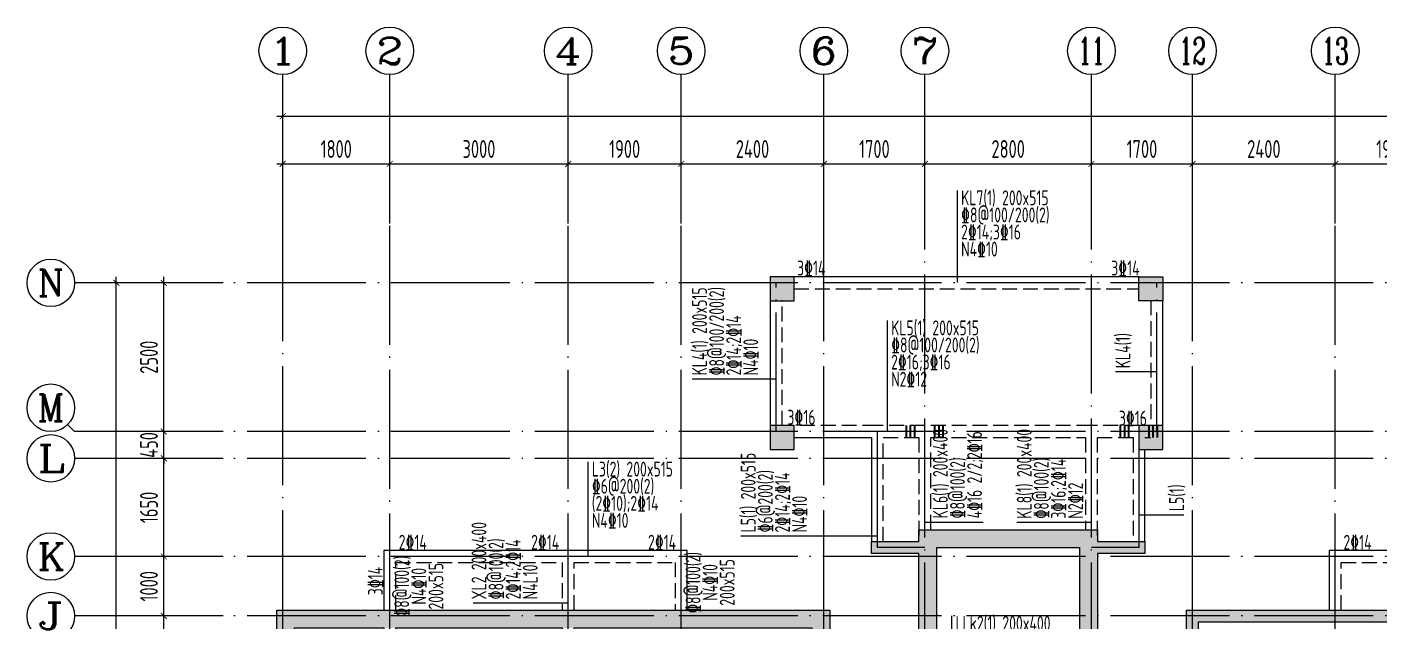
# Model space of a CAD drawing. Extents: x 826826 to 1642106, y -156213 to 399140.
# Drawn here: x 1397250 to 1420002, y 332455 to 342455 of the extents above; entities that cross this region are included whole.
import ezdxf
from ezdxf.enums import TextEntityAlignment as Align

# ---------------------------------------------------------------- set-up
doc = ezdxf.new("R2010")
doc.units = 0
doc.header["$LTSCALE"] = 1000
doc.linetypes.add('DASH', pattern=[0.35, 0.25, -0.1])
doc.linetypes.add('DOTE', pattern=[2.42, 2, -0.2, 0.02, -0.2])
doc.layers.get('0').update_dxf_attribs({"linetype": 'CONTINUOUS'})
doc.layers.get('DEFPOINTS').update_dxf_attribs({"linetype": 'CONTINUOUS'})
for name, color, linetype in [('A-AXIS', 1, 'CONTINUOUS'), ('A-DOTE', 10, 'DOTE'), ('AXIS_TEXT', 4, 'CONTINUOUS'), ('S-L主梁线', 4, 'DASH'), ('S-L梁编号', 6, 'CONTINUOUS'), ('S-L梁配筋', 7, 'CONTINUOUS'), ('S-Q墙填充', 252, 'CONTINUOUS'), ('S-Q墙实线', 6, 'CONTINUOUS'), ('S-Y一般标注', 3, 'CONTINUOUS'), ('S-Z柱实线', 6, 'CONTINUOUS')]:
    doc.layers.add(name, color=color, linetype=linetype)
doc.layers.add('PUB_HATCH', color=8, linetype='CONTINUOUS', lineweight=9)
doc.layers.add('梁附加箍筋', color=1, linetype='CONTINUOUS', lineweight=35)
doc.styles.add('_TCH_AXIS', font='COMPLEX', dxfattribs={"bigfont": 'GBCBIG'})
doc.styles.add('COMPLEX', font='COMPLEX')
doc.styles.add('TSSD_DIMENSION', font='Tssdeng.shx', dxfattribs={"width": 0.7, "bigfont": 'tssdchn.shx'})
doc.styles.add('TSSD_REIN', font='tssdeng.shx', dxfattribs={"width": 0.7, "height": 300, "bigfont": 'tssdchn.shx'})
doc.dimstyles.new('TSSD_100_100$0', dxfattribs={"dimtxt": 300, "dimasz": 80, "dimexe": 100, "dimexo": 250, "dimgap": 100, "dimtad": 1, "dimdec": 0, "dimzin": 0, "dimdsep": 46, "dimtxsty": 'TSSD_DIMENSION', "dimblk": 'ARCHTICK', "dimcen": 0, "dimdle": 100, "dimclrd": 3, "dimclre": 3, "dimclrt": 7, "dimadec": 0, "dimazin": 0, "dimtfac": 1, "dimtdec": 0, "dimtix": 1, "dimtmove": 2, "dimatfit": 3, "dimldrblk": 'ARCHTICK', "dimfxl": 0, "dimtolj": 1, "dimtzin": 0, "dimarcsym": 0})

# ---------------------------------------------------------------- blocks, each defined once
blk = doc.blocks.new('_ArchTick')
at = {"color": 0, "linetype": 'ByBlock', "const_width": 0.15}
blk.add_lwpolyline([(-0.5, -0.5), (0.5, 0.5)], dxfattribs=at)
blk = doc.blocks.new('*D42')
at = {"layer": 'DEFPOINTS', "color": 0}
for p in [(738721, 343182), (739721, 343182), (739721, 342082)]:
    blk.add_point(p, dxfattribs=at)
at = {"layer": 'S-Y一般标注', "color": 0, "lineweight": -2}
for p, q in [((739471, 343182), (738621, 343182)), ((738721, 341982), (738721, 343282)), ((739471, 342082), (738621, 342082))]:
    blk.add_line(p, q, dxfattribs=at)
at = {"layer": 'S-Y一般标注', "color": 0, "lineweight": -2, "xscale": 100, "yscale": 100, "zscale": 100}
for p, rotation in [((738721, 343182), 90), ((738721, 342082), 270)]:
    blk.add_blockref('_ArchTick', p, dxfattribs=dict(at, rotation=rotation))
at = {"layer": 'S-Y一般标注', "color": 7, "insert": (738471, 342632), "char_height": 300, "attachment_point": 5, "rotation": 90, "style": 'TSSD_DIMENSION'}
blk.add_mtext('\\A1;1100', dxfattribs=at)
blk = doc.blocks.new('*D43')
at = {"layer": 'DEFPOINTS', "color": 0}
for p in [(738721, 344182), (739721, 344182), (739721, 343182)]:
    blk.add_point(p, dxfattribs=at)
at = {"layer": 'S-Y一般标注', "color": 0, "lineweight": -2}
for p, q in [((738721, 343082), (738721, 344282)), ((739471, 344182), (738621, 344182)), ((739471, 343182), (738621, 343182))]:
    blk.add_line(p, q, dxfattribs=at)
at = {"layer": 'S-Y一般标注', "color": 0, "lineweight": -2, "xscale": 100, "yscale": 100, "zscale": 100}
for p, rotation in [((738721, 344182), 90), ((738721, 343182), 270)]:
    blk.add_blockref('_ArchTick', p, dxfattribs=dict(at, rotation=rotation))
at = {"layer": 'S-Y一般标注', "color": 7, "insert": (738471, 343682), "char_height": 300, "attachment_point": 5, "rotation": 90, "style": 'TSSD_DIMENSION'}
blk.add_mtext('\\A1;1000', dxfattribs=at)
blk = doc.blocks.new('*D44')
at = {"layer": 'DEFPOINTS', "color": 0}
for p in [(738721, 345832), (739721, 345832), (739721, 344182)]:
    blk.add_point(p, dxfattribs=at)
at = {"layer": 'S-Y一般标注', "color": 0, "lineweight": -2}
for p, q in [((739471, 345832), (738621, 345832)), ((738721, 344082), (738721, 345932)), ((739471, 344182), (738621, 344182))]:
    blk.add_line(p, q, dxfattribs=at)
at = {"layer": 'S-Y一般标注', "color": 0, "lineweight": -2, "xscale": 100, "yscale": 100, "zscale": 100}
for p, rotation in [((738721, 345832), 90), ((738721, 344182), 270)]:
    blk.add_blockref('_ArchTick', p, dxfattribs=dict(at, rotation=rotation))
at = {"layer": 'S-Y一般标注', "color": 7, "insert": (738471, 345007), "char_height": 300, "attachment_point": 5, "rotation": 90, "style": 'TSSD_DIMENSION'}
blk.add_mtext('\\A1;1650', dxfattribs=at)
blk = doc.blocks.new('*D45')
at = {"layer": 'DEFPOINTS', "color": 0}
for p in [(738721, 346282), (739721, 346282), (739721, 345832)]:
    blk.add_point(p, dxfattribs=at)
at = {"layer": 'S-Y一般标注', "color": 0, "lineweight": -2}
for p, q in [((739471, 346282), (738621, 346282)), ((738721, 346282), (738721, 346382)), ((738721, 345832), (738721, 346282)), ((739471, 345832), (738621, 345832)), ((738721, 345832), (738721, 345732))]:
    blk.add_line(p, q, dxfattribs=at)
at = {"layer": 'S-Y一般标注', "color": 0, "lineweight": -2, "xscale": 100, "yscale": 100, "zscale": 100}
for p, rotation in [((738721, 346282), 270), ((738721, 345832), 90)]:
    blk.add_blockref('_ArchTick', p, dxfattribs=dict(at, rotation=rotation))
at = {"layer": 'S-Y一般标注', "color": 7, "insert": (738471, 346057), "char_height": 300, "attachment_point": 5, "rotation": 90, "style": 'TSSD_DIMENSION'}
blk.add_mtext('\\A1;450', dxfattribs=at)
blk = doc.blocks.new('*D46')
at = {"layer": 'DEFPOINTS', "color": 0}
for p in [(738721, 348782), (739721, 348782), (739721, 346282)]:
    blk.add_point(p, dxfattribs=at)
at = {"layer": 'S-Y一般标注', "color": 0, "lineweight": -2}
for p, q in [((738721, 346182), (738721, 348882)), ((739471, 348782), (738621, 348782)), ((739471, 346282), (738621, 346282))]:
    blk.add_line(p, q, dxfattribs=at)
at = {"layer": 'S-Y一般标注', "color": 0, "lineweight": -2, "xscale": 100, "yscale": 100, "zscale": 100}
for p, rotation in [((738721, 348782), 90), ((738721, 346282), 270)]:
    blk.add_blockref('_ArchTick', p, dxfattribs=dict(at, rotation=rotation))
at = {"layer": 'S-Y一般标注', "color": 7, "insert": (738471, 347532), "char_height": 300, "attachment_point": 5, "rotation": 90, "style": 'TSSD_DIMENSION'}
blk.add_mtext('\\A1;2500', dxfattribs=at)
blk = doc.blocks.new('*D47')
at = {"layer": 'DEFPOINTS', "color": 0}
for p in [(737921, 348782), (739721, 348782), (739721, 334282)]:
    blk.add_point(p, dxfattribs=at)
at = {"layer": 'S-Y一般标注', "color": 0, "lineweight": -2}
for p, q in [((737921, 334182), (737921, 348882)), ((739471, 348782), (737821, 348782)), ((739471, 334282), (737821, 334282))]:
    blk.add_line(p, q, dxfattribs=at)
at = {"layer": 'S-Y一般标注', "color": 0, "lineweight": -2, "xscale": 100, "yscale": 100, "zscale": 100}
for p, rotation in [((737921, 348782), 90), ((737921, 334282), 270)]:
    blk.add_blockref('_ArchTick', p, dxfattribs=dict(at, rotation=rotation))
at = {"layer": 'S-Y一般标注', "color": 7, "insert": (737671, 341532), "char_height": 300, "attachment_point": 5, "rotation": 90, "style": 'TSSD_DIMENSION'}
blk.add_mtext('\\A1;14500', dxfattribs=at)
blk = doc.blocks.new('*D48')
at = {"layer": 'DEFPOINTS', "color": 0}
for p in [(742521, 350782), (740721, 349782), (742521, 349782)]:
    blk.add_point(p, dxfattribs=at)
at = {"layer": 'S-Y一般标注', "color": 0, "lineweight": -2}
for p, q in [((740721, 350032), (740721, 350882)), ((742521, 350032), (742521, 350882)), ((740621, 350782), (742621, 350782))]:
    blk.add_line(p, q, dxfattribs=at)
at = {"layer": 'S-Y一般标注', "color": 0, "lineweight": -2, "xscale": 100, "yscale": 100, "zscale": 100, "rotation": 180}
blk.add_blockref('_ArchTick', (740721, 350782), dxfattribs=at)
at = {"layer": 'S-Y一般标注', "color": 0, "lineweight": -2, "xscale": 100, "yscale": 100, "zscale": 100}
blk.add_blockref('_ArchTick', (742521, 350782), dxfattribs=at)
at = {"layer": 'S-Y一般标注', "color": 7, "insert": (741621, 351032), "char_height": 300, "attachment_point": 5, "style": 'TSSD_DIMENSION'}
blk.add_mtext('\\A1;1800', dxfattribs=at)
blk = doc.blocks.new('*D49')
at = {"layer": 'DEFPOINTS', "color": 0}
for p in [(745521, 350782), (742521, 349782), (745521, 349782)]:
    blk.add_point(p, dxfattribs=at)
at = {"layer": 'S-Y一般标注', "color": 0, "lineweight": -2}
for p, q in [((742521, 350032), (742521, 350882)), ((745521, 350032), (745521, 350882)), ((742421, 350782), (745621, 350782))]:
    blk.add_line(p, q, dxfattribs=at)
at = {"layer": 'S-Y一般标注', "color": 0, "lineweight": -2, "xscale": 100, "yscale": 100, "zscale": 100, "rotation": 180}
blk.add_blockref('_ArchTick', (742521, 350782), dxfattribs=at)
at = {"layer": 'S-Y一般标注', "color": 0, "lineweight": -2, "xscale": 100, "yscale": 100, "zscale": 100}
blk.add_blockref('_ArchTick', (745521, 350782), dxfattribs=at)
at = {"layer": 'S-Y一般标注', "color": 7, "insert": (744021, 351032), "char_height": 300, "attachment_point": 5, "style": 'TSSD_DIMENSION'}
blk.add_mtext('\\A1;3000', dxfattribs=at)
blk = doc.blocks.new('*D50')
at = {"layer": 'DEFPOINTS', "color": 0}
for p in [(747421, 350782), (745521, 349782), (747421, 349782)]:
    blk.add_point(p, dxfattribs=at)
at = {"layer": 'S-Y一般标注', "color": 0, "lineweight": -2}
for p, q in [((745521, 350032), (745521, 350882)), ((747421, 350032), (747421, 350882)), ((745421, 350782), (747521, 350782))]:
    blk.add_line(p, q, dxfattribs=at)
at = {"layer": 'S-Y一般标注', "color": 0, "lineweight": -2, "xscale": 100, "yscale": 100, "zscale": 100, "rotation": 180}
blk.add_blockref('_ArchTick', (745521, 350782), dxfattribs=at)
at = {"layer": 'S-Y一般标注', "color": 0, "lineweight": -2, "xscale": 100, "yscale": 100, "zscale": 100}
blk.add_blockref('_ArchTick', (747421, 350782), dxfattribs=at)
at = {"layer": 'S-Y一般标注', "color": 7, "insert": (746471, 351032), "char_height": 300, "attachment_point": 5, "style": 'TSSD_DIMENSION'}
blk.add_mtext('\\A1;1900', dxfattribs=at)
blk = doc.blocks.new('*D51')
at = {"layer": 'DEFPOINTS', "color": 0}
for p in [(749821, 350782), (747421, 349782), (749821, 349782)]:
    blk.add_point(p, dxfattribs=at)
at = {"layer": 'S-Y一般标注', "color": 0, "lineweight": -2}
for p, q in [((747421, 350032), (747421, 350882)), ((749821, 350032), (749821, 350882)), ((747321, 350782), (749921, 350782))]:
    blk.add_line(p, q, dxfattribs=at)
at = {"layer": 'S-Y一般标注', "color": 0, "lineweight": -2, "xscale": 100, "yscale": 100, "zscale": 100, "rotation": 180}
blk.add_blockref('_ArchTick', (747421, 350782), dxfattribs=at)
at = {"layer": 'S-Y一般标注', "color": 0, "lineweight": -2, "xscale": 100, "yscale": 100, "zscale": 100}
blk.add_blockref('_ArchTick', (749821, 350782), dxfattribs=at)
at = {"layer": 'S-Y一般标注', "color": 7, "insert": (748621, 351032), "char_height": 300, "attachment_point": 5, "style": 'TSSD_DIMENSION'}
blk.add_mtext('\\A1;2400', dxfattribs=at)
blk = doc.blocks.new('*D52')
at = {"layer": 'DEFPOINTS', "color": 0}
for p in [(751521, 350782), (749821, 349782), (751521, 349782)]:
    blk.add_point(p, dxfattribs=at)
at = {"layer": 'S-Y一般标注', "color": 0, "lineweight": -2}
for p, q in [((749821, 350032), (749821, 350882)), ((751521, 350032), (751521, 350882)), ((749721, 350782), (751621, 350782))]:
    blk.add_line(p, q, dxfattribs=at)
at = {"layer": 'S-Y一般标注', "color": 0, "lineweight": -2, "xscale": 100, "yscale": 100, "zscale": 100, "rotation": 180}
blk.add_blockref('_ArchTick', (749821, 350782), dxfattribs=at)
at = {"layer": 'S-Y一般标注', "color": 0, "lineweight": -2, "xscale": 100, "yscale": 100, "zscale": 100}
blk.add_blockref('_ArchTick', (751521, 350782), dxfattribs=at)
at = {"layer": 'S-Y一般标注', "color": 7, "insert": (750671, 351032), "char_height": 300, "attachment_point": 5, "style": 'TSSD_DIMENSION'}
blk.add_mtext('\\A1;1700', dxfattribs=at)
blk = doc.blocks.new('*D53')
at = {"layer": 'DEFPOINTS', "color": 0}
for p in [(754321, 350782), (751521, 349782), (754321, 349782)]:
    blk.add_point(p, dxfattribs=at)
at = {"layer": 'S-Y一般标注', "color": 0, "lineweight": -2}
for p, q in [((751521, 350032), (751521, 350882)), ((754321, 350032), (754321, 350882)), ((751421, 350782), (754421, 350782))]:
    blk.add_line(p, q, dxfattribs=at)
at = {"layer": 'S-Y一般标注', "color": 0, "lineweight": -2, "xscale": 100, "yscale": 100, "zscale": 100, "rotation": 180}
blk.add_blockref('_ArchTick', (751521, 350782), dxfattribs=at)
at = {"layer": 'S-Y一般标注', "color": 0, "lineweight": -2, "xscale": 100, "yscale": 100, "zscale": 100}
blk.add_blockref('_ArchTick', (754321, 350782), dxfattribs=at)
at = {"layer": 'S-Y一般标注', "color": 7, "insert": (752921, 351032), "char_height": 300, "attachment_point": 5, "style": 'TSSD_DIMENSION'}
blk.add_mtext('\\A1;2800', dxfattribs=at)
blk = doc.blocks.new('*D54')
at = {"layer": 'DEFPOINTS', "color": 0}
for p in [(756021, 350782), (754321, 349782), (756021, 349782)]:
    blk.add_point(p, dxfattribs=at)
at = {"layer": 'S-Y一般标注', "color": 0, "lineweight": -2}
for p, q in [((754321, 350032), (754321, 350882)), ((756021, 350032), (756021, 350882)), ((754221, 350782), (756121, 350782))]:
    blk.add_line(p, q, dxfattribs=at)
at = {"layer": 'S-Y一般标注', "color": 0, "lineweight": -2, "xscale": 100, "yscale": 100, "zscale": 100, "rotation": 180}
blk.add_blockref('_ArchTick', (754321, 350782), dxfattribs=at)
at = {"layer": 'S-Y一般标注', "color": 0, "lineweight": -2, "xscale": 100, "yscale": 100, "zscale": 100}
blk.add_blockref('_ArchTick', (756021, 350782), dxfattribs=at)
at = {"layer": 'S-Y一般标注', "color": 7, "insert": (755171, 351032), "char_height": 300, "attachment_point": 5, "style": 'TSSD_DIMENSION'}
blk.add_mtext('\\A1;1700', dxfattribs=at)
blk = doc.blocks.new('*D55')
at = {"layer": 'DEFPOINTS', "color": 0}
for p in [(758421, 350782), (756021, 349782), (758421, 349782)]:
    blk.add_point(p, dxfattribs=at)
at = {"layer": 'S-Y一般标注', "color": 0, "lineweight": -2}
for p, q in [((756021, 350032), (756021, 350882)), ((758421, 350032), (758421, 350882)), ((755921, 350782), (758521, 350782))]:
    blk.add_line(p, q, dxfattribs=at)
at = {"layer": 'S-Y一般标注', "color": 0, "lineweight": -2, "xscale": 100, "yscale": 100, "zscale": 100, "rotation": 180}
blk.add_blockref('_ArchTick', (756021, 350782), dxfattribs=at)
at = {"layer": 'S-Y一般标注', "color": 0, "lineweight": -2, "xscale": 100, "yscale": 100, "zscale": 100}
blk.add_blockref('_ArchTick', (758421, 350782), dxfattribs=at)
at = {"layer": 'S-Y一般标注', "color": 7, "insert": (757221, 351032), "char_height": 300, "attachment_point": 5, "style": 'TSSD_DIMENSION'}
blk.add_mtext('\\A1;2400', dxfattribs=at)
blk = doc.blocks.new('*D56')
at = {"layer": 'DEFPOINTS', "color": 0}
for p in [(760321, 350782), (758421, 349782), (760321, 349782)]:
    blk.add_point(p, dxfattribs=at)
at = {"layer": 'S-Y一般标注', "color": 0, "lineweight": -2}
for p, q in [((758421, 350032), (758421, 350882)), ((760321, 350032), (760321, 350882)), ((758321, 350782), (760421, 350782))]:
    blk.add_line(p, q, dxfattribs=at)
at = {"layer": 'S-Y一般标注', "color": 0, "lineweight": -2, "xscale": 100, "yscale": 100, "zscale": 100, "rotation": 180}
blk.add_blockref('_ArchTick', (758421, 350782), dxfattribs=at)
at = {"layer": 'S-Y一般标注', "color": 0, "lineweight": -2, "xscale": 100, "yscale": 100, "zscale": 100}
blk.add_blockref('_ArchTick', (760321, 350782), dxfattribs=at)
at = {"layer": 'S-Y一般标注', "color": 7, "insert": (759371, 351032), "char_height": 300, "attachment_point": 5, "style": 'TSSD_DIMENSION'}
blk.add_mtext('\\A1;1900', dxfattribs=at)
blk = doc.blocks.new('*D59')
at = {"layer": 'DEFPOINTS', "color": 0}
for p in [(789521, 351582), (740721, 349782), (789521, 349782)]:
    blk.add_point(p, dxfattribs=at)
at = {"layer": 'S-Y一般标注', "color": 0, "lineweight": -2}
for p, q in [((740621, 351582), (789621, 351582)), ((740721, 350032), (740721, 351682)), ((789521, 350032), (789521, 351682))]:
    blk.add_line(p, q, dxfattribs=at)
at = {"layer": 'S-Y一般标注', "color": 0, "lineweight": -2, "xscale": 100, "yscale": 100, "zscale": 100, "rotation": 180}
blk.add_blockref('_ArchTick', (740721, 351582), dxfattribs=at)
at = {"layer": 'S-Y一般标注', "color": 0, "lineweight": -2, "xscale": 100, "yscale": 100, "zscale": 100}
blk.add_blockref('_ArchTick', (789521, 351582), dxfattribs=at)
at = {"layer": 'S-Y一般标注', "color": 7, "insert": (765121, 351832), "char_height": 300, "attachment_point": 5, "style": 'TSSD_DIMENSION'}
blk.add_mtext('\\A1;48800', dxfattribs=at)
blk = doc.blocks.new('_AXISO')
blk.add_circle((0, 0), 0.5)
at = {"layer": 'AXIS_TEXT', "style": 'COMPLEX', "width": 1.041667}
blk.add_attdef('A', text='', height=0.56, dxfattribs=at).set_placement((-0.25, -0.28), (0.25, -0.28), align=Align.FIT)
blk = doc.blocks.new('20210802.02293958')
at = {"layer": '梁附加箍筋', "lineweight": 35}
for p, q in [((-981095, -157031), (-981095, -156831)), ((-981025, -157031), (-981025, -156831)), ((-980955, -157031), (-980955, -156831)), ((-980615, -157031), (-980615, -156831)), ((-980545, -157031), (-980545, -156831)), ((-980475, -157031), (-980475, -156831)), ((-977493, -157031), (-977493, -156831)), ((-977423, -157031), (-977423, -156831)), ((-977353, -157031), (-977353, -156831)), ((-977013, -157031), (-977013, -156831)), ((-976943, -157031), (-976943, -156831)), ((-976873, -157031), (-976873, -156831))]:
    blk.add_line(p, q, dxfattribs=at)
blk = doc.blocks.new('A$C028C60F5')
at = {"color": 6}
blk.add_lwpolyline([(400, 0), (0, 0), (0, -400), (400, -400)], close=True, dxfattribs=at)
at = {"layer": 'PUB_HATCH'}
blk.add_solid([(0, -400), (400, -400), (0, 0), (400, 0)], dxfattribs=at)
blk = doc.blocks.new('20210809.11542102')
at = {"layer": 'S-L主梁线', "linetype": 'ByBlock', "lineweight": 18}
for p, q in [((-1443668, -100884), (-1449468, -100884)), ((-1449868, -101276), (-1449868, -103384)), ((-1443268, -103384), (-1443268, -101276)), ((-1449468, -103584), (-1448168, -103584)), ((-1448168, -103584), (-1448168, -105334)), ((-1443568, -105334), (-1443568, -103784)), ((-1453268, -105484), (-1456368, -105484)), ((-1456368, -105484), (-1456368, -106484)), ((-1451268, -105484), (-1453268, -105484)), ((-1451268, -106484), (-1451268, -105484)), ((-1440468, -105484), (-1440468, -106484)), ((-1438468, -105484), (-1440468, -105484))]:
    blk.add_line(p, q, dxfattribs=at)
at = {"layer": 'S-L主梁线', "linetype": 'DASH', "lineweight": 18}
for p, q in [((-1449468, -101084), (-1443668, -101084)), ((-1449668, -103384), (-1449668, -101276)), ((-1443468, -101276), (-1443468, -103384)), ((-1448068, -103384), (-1449468, -103384)), ((-1447269, -103384), (-1448068, -103384)), ((-1444468, -103384), (-1447269, -103384)), ((-1443668, -103384), (-1444468, -103384)), ((-1447968, -105334), (-1447968, -103584)), ((-1447968, -103584), (-1447369, -103584)), ((-1447369, -103584), (-1447369, -105234)), ((-1447169, -105134), (-1447169, -103584)), ((-1447169, -103584), (-1444568, -103584)), ((-1444568, -103584), (-1444568, -105134)), ((-1444368, -105234), (-1444368, -103584)), ((-1444368, -103584), (-1443768, -103584)), ((-1443768, -103584), (-1443768, -105334)), ((-1456168, -105684), (-1453368, -105684)), ((-1456168, -106484), (-1456168, -105684)), ((-1453368, -105684), (-1453368, -106484)), ((-1453168, -106484), (-1453168, -105684)), ((-1453168, -105684), (-1451468, -105684)), ((-1451468, -105684), (-1451468, -106484)), ((-1440268, -106484), (-1440268, -105684)), ((-1440268, -105684), (-1438568, -105684))]:
    blk.add_line(p, q, dxfattribs=at)
at = {"layer": 'S-L主梁线', "linetype": 'ByBlock', "lineweight": 18}
blk.add_lwpolyline([(-1443568, -103584), (-1443468, -103584)], dxfattribs=at)
at = {"layer": 'S-Q墙实线'}
for points in [[(-1458168, -106484), (-1448868, -106484), (-1448868, -107584), (-1447369, -107584), (-1447369, -105534), (-1448168, -105534), (-1448168, -105334), (-1447369, -105334), (-1447369, -105134), (-1444368, -105134), (-1444368, -105334), (-1443568, -105334), (-1443568, -105534), (-1444368, -105534), (-1444368, -107584), (-1442868, -107584), (-1442868, -106484), (-1424468, -106484)], [(-1430168, -113784), (-1442668, -113784), (-1442668, -114984), (-1449068, -114984), (-1449068, -113784), (-1454568, -113784), (-1458168, -113784), (-1458168, -106484)], [(-1457868, -109184), (-1457868, -106784), (-1456368, -106784), (-1456368, -107334), (-1456168, -107334), (-1456168, -106784), (-1453368, -106784), (-1453368, -109384), (-1453168, -109384), (-1453168, -106784), (-1449168, -106784), (-1449168, -108134), (-1448868, -108134), (-1448868, -107884), (-1447069, -107884), (-1447069, -105434), (-1444668, -105434), (-1444668, -107884), (-1442968, -107884), (-1442968, -108134), (-1442668, -108134), (-1442668, -106684), (-1438568, -106684)]]:
    blk.add_lwpolyline(points, dxfattribs=at)
at = {"layer": 'S-Z柱实线'}
for p in [(-1449868, -100884), (-1449868, -103384), (-1443668, -103384)]:
    blk.add_blockref('A$C028C60F5', p, dxfattribs=at)
at = {"layer": 'S-Z柱实线', "xscale": -1}
blk.add_blockref('A$C028C60F5', (-1443268, -100884), dxfattribs=at)
blk = doc.blocks.new('20210801.08473688')
at = {"layer": 'A-AXIS'}
for p, q in [((4300, 19800), (4300, 22300)), ((6100, 19800), (6100, 22300)), ((9100, 19800), (9100, 22300)), ((11000, 19800), (11000, 22300)), ((13400, 19800), (13400, 22300)), ((15100, 19800), (15100, 22300)), ((17900, 19800), (17900, 22300)), ((19600, 19800), (19600, 22300)), ((22000, 19800), (22000, 22300)), ((3300, 18800), (800, 18800)), ((682.8, 16417.2), (800, 16300)), ((3300, 16300), (800, 16300)), ((3300, 15850), (800, 15850)), ((3300, 14200), (800, 14200)), ((3300, 13200), (800, 13200))]:
    blk.add_line(p, q, dxfattribs=at)
at = {"layer": 'A-DOTE'}
for p, q in [((4300, 3300), (4300, 19800)), ((6100, 10500), (6100, 19800)), ((9100, 10500), (9100, 19800)), ((11000, 10500), (11000, 19800)), ((13400, 3300), (13400, 19800)), ((15100, 12100), (15100, 19800)), ((17900, 12100), (17900, 19800)), ((19600, 3300), (19600, 19800)), ((22000, 10500), (22000, 19800)), ((54100, 18800), (3300, 18800)), ((12600, 16300), (12600, 18800)), ((19000, 16300), (19000, 18800)), ((54100, 16300), (3300, 16300)), ((14300, 14350), (14300, 16300)), ((18700, 14350), (18700, 16300)), ((54100, 15850), (3300, 15850)), ((15100, 14350), (14300, 14350)), ((18700, 14350), (17900, 14350)), ((54100, 14200), (3300, 14200)), ((54100, 13200), (3300, 13200))]:
    blk.add_line(p, q, dxfattribs=at)
at = {"layer": 'A-AXIS'}
ref = blk.add_blockref('_AXISO', (4300, 22700), dxfattribs=dict(at, xscale=800, yscale=800, zscale=800))
ref.add_attrib('A', '1', dxfattribs={"layer": 'AXIS_TEXT', "height": 452.5, "style": '_TCH_AXIS', "width": 2.333333}).set_placement((4073.7, 22473.7), (4526.3, 22473.7), align=Align.FIT)
ref = blk.add_blockref('_AXISO', (6100, 22700), dxfattribs=dict(at, xscale=800, yscale=800, zscale=800))
ref.add_attrib('A', '2', dxfattribs={"layer": 'AXIS_TEXT', "height": 452.5, "style": '_TCH_AXIS', "width": 1.5}).set_placement((5873.7, 22473.7), (6326.3, 22473.7), align=Align.FIT)
ref = blk.add_blockref('_AXISO', (9100, 22700), dxfattribs=dict(at, xscale=800, yscale=800, zscale=800))
ref.add_attrib('A', '4', dxfattribs={"layer": 'AXIS_TEXT', "height": 452.5, "style": '_TCH_AXIS', "width": 1.3125}).set_placement((8873.7, 22473.7), (9326.3, 22473.7), align=Align.FIT)
ref = blk.add_blockref('_AXISO', (11000, 22700), dxfattribs=dict(at, xscale=800, yscale=800, zscale=800))
ref.add_attrib('A', '5', dxfattribs={"layer": 'AXIS_TEXT', "height": 452.5, "style": '_TCH_AXIS', "width": 1.5}).set_placement((10773.7, 22473.7), (11226.3, 22473.7), align=Align.FIT)
ref = blk.add_blockref('_AXISO', (13400, 22700), dxfattribs=dict(at, xscale=800, yscale=800, zscale=800))
ref.add_attrib('A', '6', dxfattribs={"layer": 'AXIS_TEXT', "height": 452.5, "style": '_TCH_AXIS', "width": 1.5}).set_placement((13173.7, 22473.7), (13626.3, 22473.7), align=Align.FIT)
ref = blk.add_blockref('_AXISO', (15100, 22700), dxfattribs=dict(at, xscale=800, yscale=800, zscale=800))
ref.add_attrib('A', '7', dxfattribs={"layer": 'AXIS_TEXT', "height": 452.5, "style": '_TCH_AXIS', "width": 1.5}).set_placement((14873.7, 22473.7), (15326.3, 22473.7), align=Align.FIT)
ref = blk.add_blockref('_AXISO', (17900, 22700), dxfattribs=dict(at, xscale=800, yscale=800, zscale=800))
ref.add_attrib('A', '11', dxfattribs={"layer": 'AXIS_TEXT', "height": 452.55, "style": '_TCH_AXIS', "width": 0.875}).set_placement((17673.7, 22473.7), (18126.3, 22473.7), align=Align.FIT)
ref = blk.add_blockref('_AXISO', (19600, 22700), dxfattribs=dict(at, xscale=800, yscale=800, zscale=800))
ref.add_attrib('A', '12', dxfattribs={"layer": 'AXIS_TEXT', "height": 452.55, "style": '_TCH_AXIS', "width": 0.724138}).set_placement((19373.7, 22473.7), (19826.3, 22473.7), align=Align.FIT)
ref = blk.add_blockref('_AXISO', (22000, 22700), dxfattribs=dict(at, xscale=800, yscale=800, zscale=800))
ref.add_attrib('A', '13', dxfattribs={"layer": 'AXIS_TEXT', "height": 452.55, "style": '_TCH_AXIS', "width": 0.724138}).set_placement((21773.7, 22473.7), (22226.3, 22473.7), align=Align.FIT)
ref = blk.add_blockref('_AXISO', (400, 18800), dxfattribs=dict(at, xscale=800, yscale=800, zscale=800))
ref.add_attrib('A', 'N', dxfattribs={"layer": 'AXIS_TEXT', "height": 452.5, "style": '_TCH_AXIS', "width": 1.105263}).set_placement((173.7, 18573.7), (626.3, 18573.7), align=Align.FIT)
ref = blk.add_blockref('_AXISO', (400, 16700), dxfattribs=dict(at, xscale=800, yscale=800, zscale=800))
ref.add_attrib('A', 'M', dxfattribs={"layer": 'AXIS_TEXT', "height": 452.5, "style": '_TCH_AXIS'}).set_placement((173.7, 16473.7), (626.3, 16473.7), align=Align.FIT)
ref = blk.add_blockref('_AXISO', (400, 15850), dxfattribs=dict(at, xscale=800, yscale=800, zscale=800))
ref.add_attrib('A', 'L', dxfattribs={"layer": 'AXIS_TEXT', "height": 452.5, "style": '_TCH_AXIS', "width": 1.4}).set_placement((173.7, 15623.7), (626.3, 15623.7), align=Align.FIT)
ref = blk.add_blockref('_AXISO', (400, 14200), dxfattribs=dict(at, xscale=800, yscale=800, zscale=800))
ref.add_attrib('A', 'K', dxfattribs={"layer": 'AXIS_TEXT', "height": 452.5, "style": '_TCH_AXIS', "width": 1.105263}).set_placement((173.7, 13973.7), (626.3, 13973.7), align=Align.FIT)
ref = blk.add_blockref('_AXISO', (400, 13200), dxfattribs=dict(at, xscale=800, yscale=800, zscale=800))
ref.add_attrib('A', 'J', dxfattribs={"layer": 'AXIS_TEXT', "height": 452.5, "style": '_TCH_AXIS', "width": 1.909091}).set_placement((173.7, 12973.7), (626.3, 12973.7), align=Align.FIT)
at = {"layer": 'S-Y一般标注'}
for p1, p2, distance, picture, middle in [((4300, 19800), (53100, 19800), 1800, '*D59', (28700, 21850)), ((4300, 19800), (6100, 19800), 1000, '*D48', (5200, 21050)), ((6100, 19800), (9100, 19800), 1000, '*D49', (7600, 21050)), ((9100, 19800), (11000, 19800), 1000, '*D50', (10050, 21050)), ((11000, 19800), (13400, 19800), 1000, '*D51', (12200, 21050)), ((13400, 19800), (15100, 19800), 1000, '*D52', (14250, 21050)), ((15100, 19800), (17900, 19800), 1000, '*D53', (16500, 21050)), ((17900, 19800), (19600, 19800), 1000, '*D54', (18750, 21050)), ((19600, 19800), (22000, 19800), 1000, '*D55', (20800, 21050)), ((22000, 19800), (23900, 19800), 1000, '*D56', (22950, 21050)), ((3300, 4300), (3300, 18800), 1800, '*D47', (1250, 11550)), ((3300, 16300), (3300, 18800), 1000, '*D46', (2050, 17550)), ((3300, 15850), (3300, 16300), 1000, '*D45', (2050, 16075)), ((3300, 14200), (3300, 15850), 1000, '*D44', (2050, 15025)), ((3300, 13200), (3300, 14200), 1000, '*D43', (2050, 13700)), ((3300, 12100), (3300, 13200), 1000, '*D42', (2050, 12650))]:
    dim = blk.add_aligned_dim(p1=p1, p2=p2, distance=distance, dimstyle='TSSD_100_100$0', override={"dimasz": 100, "dimclrd": 0, "dimclre": 0}, dxfattribs=at)
    dim.commit()
    dim.dimension.update_dxf_attribs({"geometry": picture, "text_midpoint": middle, "insert": (-736421.3, -329982)})

msp = doc.modelspace()

# ---------------------------------------------------------------- hatches: boundary and pattern name
at = {"layer": 'S-Q墙填充'}
h = msp.add_hatch(dxfattribs=at)
h.set_pattern_fill('ARMORED', color=256, scale=50, style=0)
h.set_pattern_definition([(50, (660829.04, -10626.75), (358.63009, -31.37607), [37.5, -412.5]), (355, (660829.04, -10626.75), (-69.37567, 376.09607), [30, -330]), (100.4514, (660858.93, -10629.37), (289.25469, 344.71977), [31.8701, -350.57106]), (46.1842, (660829.04, -10526.75), (533.62052, -82.7595), [56.25, -618.75]), (96.6356, (660873.5, -10533.65), (467.33135, 487.05894), [47.80514, -525.8565]), (351.1842, (660829.04, -10526.75), (467.33097, 487.0593), [45, -495]), (21, (660879.04, -10551.75), (298.45353, -201.30945), [37.5, -412.5]), (326, (660879.04, -10551.75), (121.65767, 362.57502), [30, -330]), (71.4514, (660903.9, -10568.53), (420.11131, 161.26525), [31.8701, -350.57106]), (37.5, (660829.04, -10626.75), (6.079928, 166.446927), [0, -326, 0, -335, 0, -331.25]), (7.5, (660829.04, -10626.75), (131.53477, 197.205856), [0, -191, 0, -318.5, 0, -126.25]), (327.5, (660717.54, -10626.75), (266.911218, -11.277436), [0, -125, 0, -390, 0, -517.5]), (317.5, (660667.54, -10626.75), (291.593085, 50.05249), [0, -162.5, 0, -259, 0, -367.5]), (45, (660829.04, -10626.75), (-176.776695, 176.776695), [])])
h.paths.add_polyline_path([(1416950.36, 325355.27), (1429450.35, 325355.27), (1434950.36, 325355.27), (1434950.36, 324155.27), (1441350.35, 324155.27), (1441350.35, 325355.27), (1450450.36, 325355.27), (1450450.36, 332655.27), (1441150.35, 332655.27), (1441150.35, 331555.26), (1439651.82, 331555.26), (1439651.82, 333605.27), (1440450.35, 333605.27), (1440450.35, 333805.27), (1439651.82, 333805.27), (1439651.82, 334005.27), (1436650.35, 334005.27), (1436650.35, 333805.27), (1435850.35, 333805.27), (1435850.35, 333605.27), (1436650.35, 333605.27), (1436650.35, 331555.26), (1435150.35, 331555.26), (1435150.35, 332655.27), (1416750.36, 332655.27), (1416750.36, 331555.26), (1415250.36, 331555.26), (1415250.36, 333605.27), (1416050.36, 333605.27), (1416050.36, 333805.27), (1415250.36, 333805.27), (1415250.36, 334005.27), (1412248.89, 334005.27), (1412248.89, 333805.27), (1411450.36, 333805.27), (1411450.36, 333605.27), (1412248.89, 333605.27), (1412248.89, 331555.26), (1410750.35, 331555.26), (1410750.35, 332655.27), (1401450.36, 332655.27), (1401450.36, 325355.27), (1405050.36, 325355.27), (1410550.36, 325355.27), (1410550.36, 324155.27), (1416950.36, 324155.27)])
h.paths.add_polyline_path([(1410850.36, 325805.27), (1410550.36, 325805.27), (1410550.36, 325655.27), (1405050.36, 325655.27), (1405050.35, 325655.27), (1404850.35, 325655.27), (1404850.36, 325655.27), (1401750.36, 325655.27), (1401750.35, 329755.27), (1401750.36, 329755.27), (1401750.36, 329955.27), (1401750.35, 329955.27), (1401750.35, 332355.27), (1403250.35, 332355.27), (1403250.35, 332355.27), (1403450.35, 332355.27), (1403450.35, 332355.27), (1406250.35, 332355.27), (1406250.35, 332355.27), (1406450.35, 332355.27), (1406450.35, 332355.27), (1410450.35, 332355.27), (1410450.35, 331005.27), (1410750.35, 331005.27), (1410750.35, 331255.26), (1412548.89, 331255.26), (1412548.89, 333705.27), (1414950.36, 333705.27), (1414950.36, 331255.26), (1416650.36, 331255.26), (1416650.36, 331005.27), (1416950.36, 331005.27), (1416950.36, 332455.27), (1421050.36, 332455.27), (1421050.36, 332455.27), (1421250.36, 332455.27), (1421250.36, 332455.27), (1424050.31, 332455.27), (1424048.95, 332455.27), (1424248.95, 332455.27), (1424250.31, 332455.27), (1427650.36, 332455.27), (1427650.36, 332455.27), (1427850.36, 332455.27), (1427850.36, 332455.27), (1430650.35, 332455.27), (1430650.35, 332455.27), (1430850.35, 332455.27), (1430850.35, 332455.27), (1434950.35, 332455.27), (1434950.35, 331005.27), (1435250.35, 331005.27), (1435250.35, 331255.27), (1436950.35, 331255.27), (1436950.35, 333705.27), (1439351.82, 333705.27), (1439351.82, 331255.26), (1441150.35, 331255.26), (1441150.35, 331005.27), (1441450.35, 331005.27), (1441450.35, 332355.27), (1445450.35, 332355.26), (1445450.35, 332355.27), (1445650.35, 332355.27), (1445650.36, 332355.26), (1448450.35, 332355.26), (1448450.35, 332355.27), (1448650.35, 332355.27), (1448650.35, 332355.26), (1450150.36, 332355.26), (1450150.36, 329955.27), (1450150.36, 329955.27), (1450150.36, 329755.27), (1450150.36, 329755.27), (1450150.35, 325655.27), (1447050.35, 325655.27), (1447050.35, 325655.27), (1446850.35, 325655.27), (1446850.35, 325655.27), (1441350.35, 325655.27), (1441350.35, 325805.27), (1441050.35, 325805.27), (1441050.35, 324455.27), (1435250.36, 324455.27), (1435250.36, 325805.27), (1434950.36, 325805.27), (1434950.36, 325655.27), (1429450.35, 325655.27), (1429450.35, 325655.27), (1429250.35, 325655.27), (1429250.35, 325655.27), (1422650.35, 325655.27), (1422650.35, 325655.27), (1422450.35, 325655.27), (1422450.35, 325655.27), (1416950.36, 325655.27), (1416950.36, 325805.27), (1416650.36, 325805.27), (1416650.36, 324455.27), (1410850.36, 324455.27)], flags=16)
h.paths.add_polyline_path([(1412400.35, 327355.27), (1412400.35, 329455.26), (1411950.36, 329455.26), (1411950.36, 329655.26), (1412600.35, 329655.26), (1412600.35, 327555.27), (1412800.35, 327555.27), (1412800.35, 327355.27)], flags=0)
h.paths.add_polyline_path([(1414700.34, 327355.27), (1414700.34, 327555.27), (1414900.34, 327555.27), (1414900.34, 329655.26), (1415550.36, 329655.26), (1415550.36, 329455.26), (1415100.34, 329455.26), (1415100.34, 327355.27)], flags=0)
h.paths.add_polyline_path([(1436350.35, 329455.26), (1436350.35, 329655.26), (1437000.37, 329655.26), (1437000.37, 327555.27), (1437200.37, 327555.27), (1437200.37, 327355.27), (1436800.37, 327355.27), (1436800.37, 329455.26)], flags=0)
h.paths.add_polyline_path([(1439100.36, 327355.27), (1439100.36, 327555.27), (1439300.36, 327555.27), (1439300.36, 329655.26), (1439950.35, 329655.26), (1439950.35, 329455.26), (1439500.36, 329455.26), (1439500.36, 327355.27)], flags=0)

# ---------------------------------------------------------------- linework, layer by layer
at = {"layer": 'S-L梁编号', "lineweight": 18}
for p, q in [((1412895.47, 338163.64), (1412895.47, 339709.96)), ((1411718.6, 335655.27), (1411718.6, 337523.39)), ((1409850.35, 336536.4), (1408433.81, 336536.4)), ((1416250.35, 336657.51), (1415554.27, 336657.51)), ((1406685.17, 333555.48), (1406685.17, 335149.2)), ((1415950.36, 334254.95), (1416706.7, 334254.95)), ((1412348.89, 334133.68), (1413328.85, 334133.68)), ((1415150.36, 334128.95), (1413895.15, 334128.95)), ((1411550.36, 333896.29), (1409253.59, 333896.29)), ((1406350.35, 332771.35), (1404753.92, 332771.35)), ((1412800.61, 331455.26), (1412800.61, 332556.4))]:
    msp.add_line(p, q, dxfattribs=at)

# ---------------------------------------------------------------- block references
at = {"layer": 'S-Q墙实线'}
msp.add_blockref('20210809.11542102', (2859618.01, 439139.58), dxfattribs=at)
at = {"layer": 'S-Y一般标注'}
msp.add_blockref('20210801.08473688', (1397250.35, 319355.27), dxfattribs=at)
at = {"layer": '梁附加箍筋'}
msp.add_blockref('20210802.02293958', (2393133.79, 492586.28), dxfattribs=at)

# ---------------------------------------------------------------- texts
at = {"layer": 'S-L梁编号', "color": 6, "style": 'TSSD_REIN', "width": 0.7}
for s, p in [('KL7(1) 200x515', (1412957.97, 339459.96)), ('KL5(1) 200x515', (1411781.1, 337273.39)), ('L3(2) 200x515', (1406747.67, 334899.2)), ('LLk2(1) 200x400', (1412863.11, 332306.4))]:
    msp.add_text(s, height=250, dxfattribs=at).set_placement(p)
for s, p in [('KL4(1) 200x515', (1408683.81, 336598.9)), ('KL4(1)', (1415804.27, 336720.01)), ('KL6(1) 200x400', (1412734.62, 334196.18)), ('KL8(1) 200x400', (1414145.15, 334191.45)), ('L5(1) 200x515', (1409503.59, 333958.79)), ('L5(1)', (1416706.7, 334317.45)), ('XL2 200x400', (1404975.07, 332833.85))]:
    msp.add_text(s, height=250, rotation=90, dxfattribs=at).set_placement(p)
at = {"layer": 'S-L梁配筋', "color": 7, "style": 'TSSD_REIN', "width": 0.7}
for s, p in [('%%1328@100/200(2)', (1412957.97, 339172.46)), ('N4%%13210', (1412957.97, 338597.46)), ('3%%13214', (1410200.35, 338279.01)), ('%%1328@100/200(2)', (1411781.1, 336985.89)), ('2%%13216;3%%13216', (1411781.1, 336698.39)), ('N2%%13212', (1411781.1, 336410.89)), ('3%%13216', (1415611.53, 335755.23)), ('%%1326@200(2)', (1406747.67, 334611.7)), ('(2%%13210);2%%13214', (1406747.67, 334324.2)), ('N4%%13210', (1406747.67, 334036.7)), ('2%%13214', (1403500.35, 333670.68))]:
    msp.add_text(s, height=250, dxfattribs=at).set_placement(p)
at = {"layer": 'S-L梁配筋', "color": 1, "style": 'TSSD_REIN', "width": 0.7}
msp.add_text('2%%13214;3%%13216', height=250, dxfattribs=at).set_placement((1412957.97, 338884.96))
at = {"layer": 'S-L梁配筋', "color": 7, "style": 'TSSD_REIN', "width": 0.7}
for s, p in [('3%%13214', (1415960.14, 338279.01)), ('3%%13216', (1410509.49, 335770.59)), ('2%%13214', (1406200.36, 333670.68))]:
    msp.add_text(s, height=250, dxfattribs=at).set_placement(p, align=Align.RIGHT)
for s, p in [('%%1328@100/200(2)', (1408971.31, 336598.9)), ('2%%13214;2%%13214', (1409258.81, 336598.9)), ('N4%%13210', (1409546.31, 336598.9)), ('%%1328@100(2)', (1413022.12, 334196.18)), ('%%1328@100(2)', (1414432.65, 334191.45)), ('3%%13216;2%%13214', (1414720.15, 334191.45)), ('%%1326@200(2)', (1409791.09, 333958.79)), ('2%%13214;2%%13214', (1410078.59, 333958.79)), ('N2%%13212', (1415007.65, 334191.45)), ('N4%%13210', (1410366.09, 333958.79)), ('%%1328@100(2)', (1405262.57, 332833.85)), ('2%%13214;2%%13214', (1405550.07, 332833.85)), ('N4L10', (1405837.57, 332833.85))]:
    msp.add_text(s, height=250, rotation=90, dxfattribs=at).set_placement(p)
at = {"layer": 'S-L梁配筋', "color": 1, "style": 'TSSD_REIN', "width": 0.7}
msp.add_text('4%%13216 2/2;2%%13216', height=250, rotation=90, dxfattribs=at).set_placement((1413309.62, 334196.18))
at = {"layer": 'S-L梁配筋', "color": 7, "style": 'TSSD_REIN', "width": 0.7}
msp.add_text('2%%13214', height=250, dxfattribs=at).set_placement((1407929.76, 333670.68), align=Align.CENTER)
msp.add_text('2%%13214', height=250, rotation=359.999996, dxfattribs=at).set_placement((1419624.71, 333668.82), align=Align.CENTER)
for s, p in [('%%1328@100(2)', (1403751.64, 333055.37)), ('%%1328@100(2)', (1408649.61, 333119.34)), ('N4%%13210', (1404039.14, 333055.37)), ('200x515', (1404326.64, 333055.37)), ('N4%%13210', (1408937.11, 333119.34)), ('200x515', (1409224.61, 333119.34))]:
    msp.add_text(s, height=250, rotation=90, dxfattribs=at).set_placement(p, align=Align.BOTTOM_CENTER)
at = {"layer": 'S-L梁配筋', "color": 1, "style": 'TSSD_REIN', "width": 0.7}
msp.add_text('3%%13214', height=250, rotation=90, dxfattribs=at).set_placement((1403233.41, 333380.88), align=Align.RIGHT)

doc.saveas('drawing.dxf')
